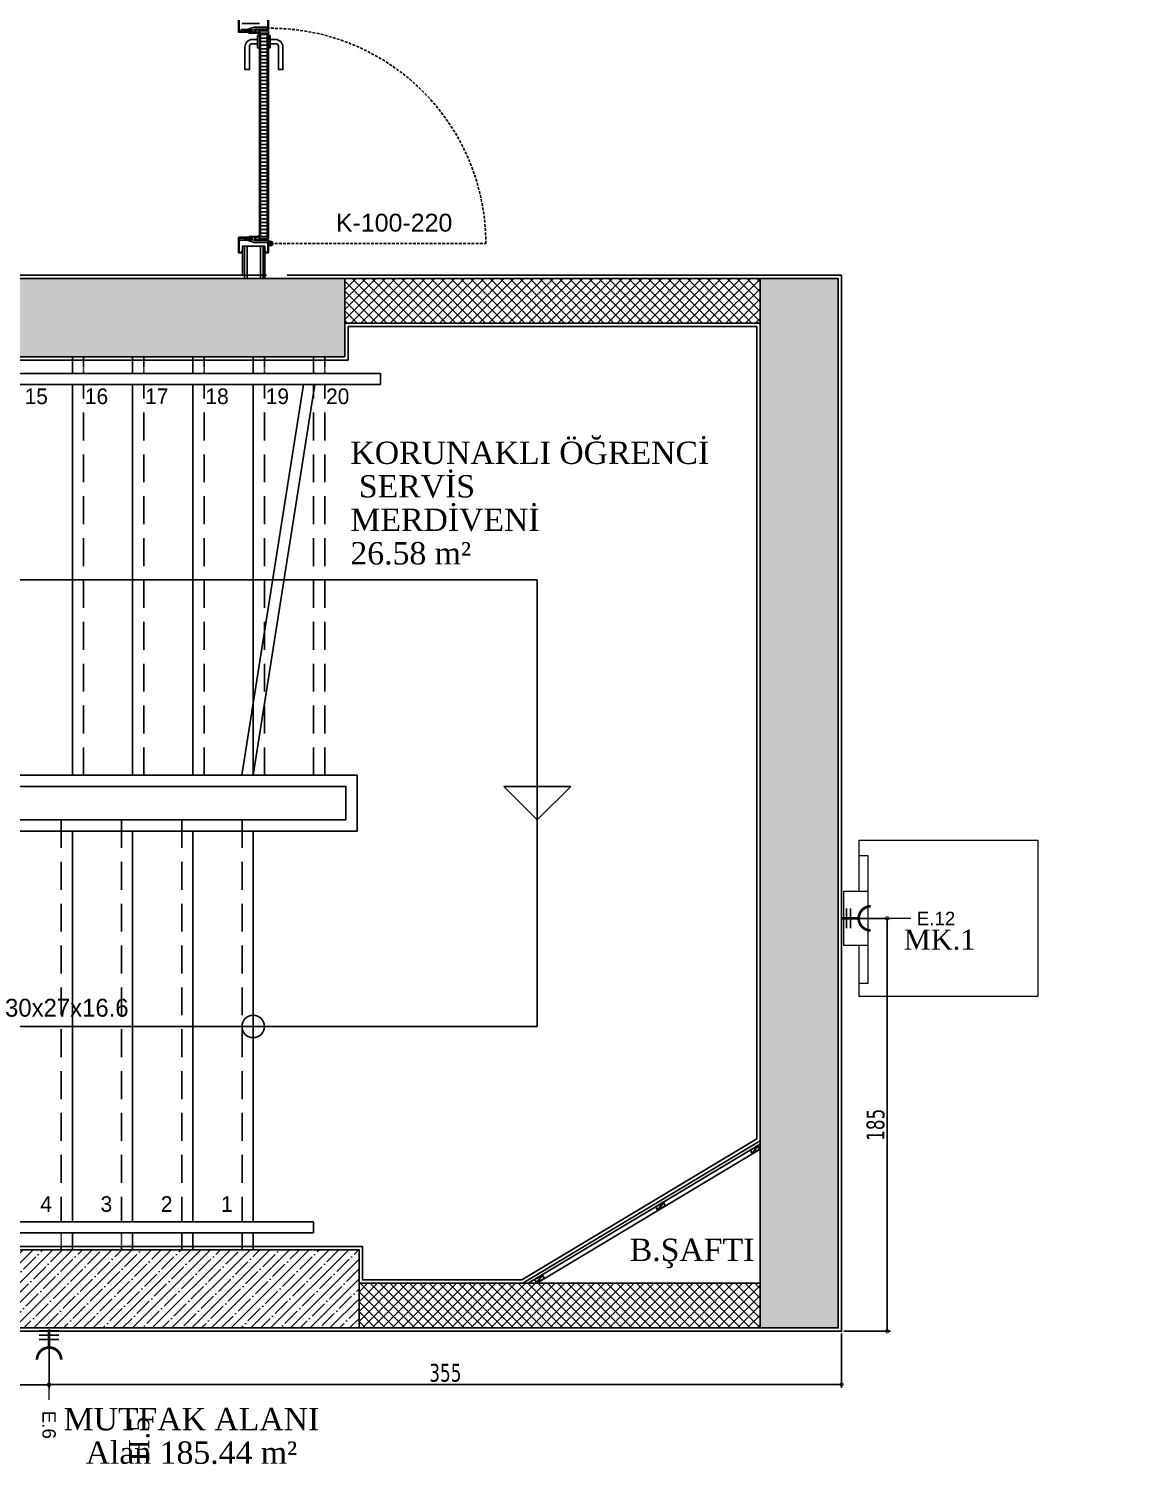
# Model space of a CAD drawing. Header units: millimetres. Extents: x -29311 to -3405, y 28913 to 42880.
# Drawn here: x -6712 to -6211, y 39787 to 40430 of the extents above; entities that cross this region are included whole.
import ezdxf
from ezdxf.enums import TextEntityAlignment as Align

# ---------------------------------------------------------------- set-up
doc = ezdxf.new("R2010")
doc.units = ezdxf.units.MM
doc.linetypes.add('HIDDEN', pattern=[0.375, 0.25, -0.125])
doc.linetypes.add('HIDDEN2', pattern=[0.1875, 0.125, -0.0625])
for name, color, linetype in [('A-BA', 1, 'Continuous'), ('A-DUVAR', 53, 'Continuous'), ('A-DUVAR-ALCIPAN', 9, 'Continuous'), ('A-DUVAR-ALCIPAN-CELIK', 144, 'Continuous'), ('A-DUVAR-TARAMA', 251, 'Continuous'), ('A-KAPI-AHSAP', 245, 'Continuous'), ('A-KAPI-AKSESUAR', 206, 'Continuous'), ('A-KAPI-METAL', 84, 'Continuous'), ('A-KAPI-PROFIL', 206, 'Continuous'), ('A-KORKULUK-KUPESTE', 206, 'Continuous'), ('A-MERDIVEN', 125, 'Continuous'), ('A-SIVA-ALCIPAN', 247, 'Continuous'), ('A-SIVA-IC', 97, 'Continuous'), ('A-TEFRIS', 251, 'Continuous'), ('A-YAZI', 136, 'Continuous'), ('level', 10, 'Continuous'), ('symbol', 8, 'Continuous'), ('trace_down', 8, 'HIDDEN2'), ('yazı2', 9, 'Continuous')]:
    doc.layers.add(name, color=color, linetype=linetype)
for name, color, linetype, lineweight in [('BA_wall_gyps', 45, 'Continuous', 9), ('gor-0.05', 63, 'Continuous', 5), ('tarama-betonarme', 252, 'Continuous', 13), ('TES_ELK', 230, 'Continuous', 25), ('TES_SU', 150, 'Continuous', 25)]:
    doc.layers.add(name, color=color, linetype=linetype, lineweight=lineweight)
doc.styles.add('antet', font='arial.ttf', dxfattribs={"oblique": 15, "height": 2.75})
doc.styles.add('Dimension Text', font='tahoma.ttf', dxfattribs={"width": 0.8})
doc.styles.add('HA_SMART', font='')
doc.styles.add('ROMANS', font='romans')
doc.styles.get("Standard").update_dxf_attribs({"font": 'arial.ttf'})
doc.styles.add('TESNO', font='romandtw.shx', dxfattribs={"height": 0.8})
doc.styles.add('YAZ', font='times.ttf', dxfattribs={"height": 0.12})
doc.styles.add('YAZ-50', font='times.ttf', dxfattribs={"width": 0.9})
doc.styles.get('HA_SMART').set_extended_font_data('Sakkal Majalla')
doc.dimstyles.new('AYG-OLCU 1 to 2', dxfattribs={"dimtxt": 4, "dimasz": 3, "dimexe": 1.5, "dimexo": 1, "dimgap": 1, "dimtad": 1, "dimdec": 0, "dimdsep": 46, "dimtxsty": 'Dimension Text', "dimblk": 'DOTSMALL', "dimcen": 0, "dimclrd": 256, "dimclre": 256, "dimclrt": 256, "dimadec": 0, "dimazin": 0, "dimtfac": 1, "dimtdec": 0, "dimtofl": 0, "dimtmove": 1, "dimatfit": 3, "dimfxl": 1, "dimarcsym": 0})
pattern_1 = [(45, (-57572.966, 54657.0166), (-4.4194174, 4.4194174), []), (45, (-57568.547, 54657.0166), (-4.4194174, 4.4194174), [7.8125, -1.5625, 0, -1.5625])]

# ---------------------------------------------------------------- blocks, each defined once
blk = doc.blocks.new('oking')
at = {"layer": 'symbol'}
for p, q in [((99299.11, 28222.37), (99299.11, 28192.37)), ((99299.11, 28222.37), (99314.11, 28207.37)), ((99314.11, 28207.37), (99299.11, 28192.37))]:
    blk.add_line(p, q, dxfattribs=at)
blk = doc.blocks.new('3r3')
at = {"layer": 'A-KORKULUK-KUPESTE'}
for p, q in [((1381, 223.75), (1381, 228.75)), ((1381, 223.75), (1166, 223.75)), ((1351, -151.25), (1051, -151.25))]:
    blk.add_line(p, q, dxfattribs=at)
for points in [[(1081, 228.75), (1381, 228.75)], [(1081, 223.75), (1381, 223.75)], [(1051, -151.25), (1351, -151.25)], [(1351, -151.25), (1351, -156.25)], [(1051, -156.25), (1351, -156.25)]]:
    blk.add_lwpolyline(points, dxfattribs=at)
for points in [[(1061.5, 23.75), (1370.5, 23.75), (1370.5, 48.75), (1061.5, 48.75)], [(1066.5, 28.75), (1365.5, 28.75), (1365.5, 43.75), (1066.5, 43.75)]]:
    blk.add_lwpolyline(points, close=True, dxfattribs=at)
at = {"layer": 'A-MERDIVEN'}
for p, q in [((1243, 48.75), (1243, 223.75)), ((1270, 48.75), (1270, 223.75)), ((1297, 48.75), (1297, 223.75)), ((1324, 48.75), (1324, 223.75)), ((1243, 23.75), (1243, -151.25)), ((1270, 23.75), (1270, -151.25)), ((1297, 23.75), (1297, -151.25)), ((1324, 23.75), (1324, -151.25)), ((1243, -156.25), (1243, -163.75)), ((1270, -156.25), (1270, -163.75)), ((1297, -156.25), (1297, -163.75)), ((1324, -156.25), (1324, -163.75))]:
    blk.add_line(p, q, dxfattribs=at)
at = {"layer": 'symbol'}
for p, q in [((1318.87, 48.75), (1346.45, 223.75)), ((1324, 48.75), (1351.57, 223.75)), ((1451.19, 136.25), (980.5, 136.25)), ((1451.19, -63.75), (1451.19, 136.25)), ((1451.19, -63.75), (980.5, -63.75))]:
    blk.add_line(p, q, dxfattribs=at)
blk.add_circle((1324, -63.75), 5, dxfattribs=at)
at = {"layer": 'trace_down', "ltscale": 100}
for p, q in [((1243, 228.75), (1243, 236.25)), ((1270, 228.75), (1270, 236.25)), ((1297, 228.75), (1297, 236.25)), ((1324, 228.75), (1324, 236.25)), ((1351, 228.75), (1351, 236.25)), ((1248, 48.75), (1248, 223.75)), ((1275, 48.75), (1275, 223.75)), ((1302, 48.75), (1302, 223.75)), ((1329, 48.75), (1329, 223.75)), ((1351, 48.75), (1351, 223.75)), ((1356, 48.75), (1356, 223.75)), ((1238, 28.75), (1238, -151.25)), ((1265, 28.75), (1265, -151.25)), ((1292, 28.75), (1292, -151.25)), ((1319, 28.75), (1319, -151.25)), ((1292, -156.25), (1292, -163.75)), ((1319, -156.25), (1319, -163.75))]:
    blk.add_line(p, q, dxfattribs=at)
at = {"layer": 'trace_down'}
for p, q in [((1248, 228.75), (1248, 236.25)), ((1275, 228.75), (1275, 236.25)), ((1302, 228.75), (1302, 236.25)), ((1329, 228.75), (1329, 236.25)), ((1356, 228.75), (1356, 236.25)), ((1238, -156.25), (1238, -163.75)), ((1265, -156.25), (1265, -163.75))]:
    blk.add_line(p, q, dxfattribs=at)
at = {"layer": 'symbol', "xscale": -1, "rotation": 90}
blk.add_blockref('oking', (29658.56, 99342.86), dxfattribs=at)
at = {"layer": 'yazı2', "attachment_point": 3, "style": 'HA_SMART'}
for s, insert, char_height, width in [('15', (1232.03, 222.03), 7, 10.5859), ('16', (1259.03, 222.03), 7, 10.5859), ('17', (1286.03, 222.03), 7, 10.5859), ('18', (1313.03, 222.03), 7, 10.5859), ('19', (1340.03, 222.03), 7, 10.5859), ('20', (1367.03, 222.03), 7, 10.5859), ('30x27x16.6', (1268.18, -51.35), 8, 63.7114), ('4', (1233.84, -139.77), 7, 10.5859), ('3', (1260.84, -139.77), 7, 10.5859), ('2', (1287.84, -139.77), 7, 10.5859), ('1', (1314.84, -139.77), 7, 10.5859)]:
    blk.add_mtext(s, dxfattribs=dict(at, insert=insert, char_height=char_height, width=width))
blk = doc.blocks.new('2040')
at = {"layer": 'A-DUVAR-ALCIPAN-CELIK'}
for points in [[(85602.63, 5477.89), (85600.63, 5477.89), (85600.63, 5481.89), (85602.63, 5481.89)], [(85602.48, 5478.04), (85600.78, 5478.04), (85600.78, 5481.74), (85602.48, 5481.74)]]:
    blk.add_lwpolyline(points, close=True, dxfattribs=at)
at = {"layer": 'A-DUVAR-ALCIPAN-CELIK', "lineweight": 30}
blk.add_lwpolyline([(85600.78, 5481.74), (85602.48, 5478.04)], dxfattribs=at)
blk = doc.blocks.new('A$C1989330F')
at = {"layer": 'A-KAPI-AKSESUAR'}
blk.add_lwpolyline([(27.5, 0), (-27.5, 0), (-27.5, -8), (27.5, -8)], close=True, dxfattribs=at)
blk.add_lwpolyline([(-125, -45), (-20, -45, 0.414214), (-10, -35), (-10, -8), (10, -8), (10, -32, -0.414214), (-23, -65), (-125, -65)], format="xyb", close=True, dxfattribs=at)
blk = doc.blocks.new('*U50')
at = {"ltscale": 12}
h = blk.add_hatch(dxfattribs=at)
h.set_pattern_fill('ANSI31', color=8, scale=5, angle=45)
h.set_pattern_definition([(90, (-1.915, 20), (-15.875, 3e-15), [])])
h.paths.add_polyline_path([(954.1, -130), (44, -130), (44, -160), (954.1, -160)])
at = {"color": 8, "linetype": 'HIDDEN', "ltscale": 50}
blk.add_lwpolyline([(12, -175), (12, -1139.1, 0.417281), (976.1, -164.9)], format="xyb", dxfattribs=at)
at = {"layer": 'A-KAPI-AHSAP'}
for points in [[(44, -165), (34, -165), (34, -148), (34, -148), (34, -125), (44, -125), (44, -165)], [(44, -125), (954.1, -125)], [(954.1, -165), (954.1, -125), (964.1, -125), (964.1, -165), (964.1, -165), (964.1, -165), (954.1, -165)], [(954.1, -165), (44, -165)]]:
    blk.add_lwpolyline(points, dxfattribs=at)
blk.add_lwpolyline([(954.1, -130), (44, -130), (44, -160), (954.1, -160)], close=True, dxfattribs=at)
at = {"layer": 'A-KAPI-AKSESUAR'}
for radius in [10, 5, 4]:
    blk.add_circle((12, -175), radius, dxfattribs=at)
at = {"layer": 'A-KAPI-METAL'}
for points in [[(-29, -32), (39, -32, -0.414214), (40, -33), (40, -95.9), (38, -95.9), (38, -34.5, 0.414214), (37.5, -34), (-27.5, -34, 0.414214), (-28, -34.5), (-28, -46, 0.414214), (-27.5, -46.5), (-20, -46.5), (-20, -48.5), (-29, -48.5, -0.414214), (-30, -47.5), (-30, -33, -0.414214)], [(1027.1, -32), (959.1, -32, 0.414214), (958.1, -33), (958.1, -95.9), (960.1, -95.9), (960.1, -34.5, -0.414214), (960.6, -34), (1025.6, -34, -0.414214), (1026.1, -34.5), (1026.1, -46, -0.414214), (1025.6, -46.5), (1018.1, -46.5), (1018.1, -48.5), (1027.1, -48.5, 0.414214), (1028.1, -47.5), (1028.1, -33, 0.414214)], [(-30, -151, -0.414214), (-29, -150), (-20, -150), (-20, -152), (-27.5, -152, 0.414214), (-28, -152.5), (-28, -162.5, 0.414214), (-27.5, -163), (26.5, -163, 0.414214), (27, -162.5), (27, -105, -0.414214), (28.2, -104), (41, -104, -0.414154), (42, -105), (42, -119.5), (42, -93.4), (42, -79.3), (42, -93.4), (40, -93.4), (40, -79.3, -1), (44, -79.3), (44, -119.8, -0.934642), (40, -119.5), (40, -106.5, 0.414214), (39.5, -106), (29.5, -106, 0.414214), (29, -106.5), (29, -164, -0.414214), (28, -165), (-29, -165, -0.414214), (-30, -164)], [(1028.1, -151, 0.414214), (1027.1, -150), (1018.1, -150), (1018.1, -152), (1025.6, -152, -0.414214), (1026.1, -152.5), (1026.1, -162.5, -0.414214), (1025.6, -163), (971.6, -163, -0.414214), (971.1, -162.5), (971.1, -104, 0.414214), (969.8, -103), (957.1, -103, 0.414154), (956.1, -104), (956.1, -119.5), (956.1, -93.4), (956.1, -79.3), (956.1, -93.4), (958.1, -93.4), (958.1, -79.3, 1), (954.1, -79.3), (954.1, -119.8, 0.938583), (958.1, -119.5), (958.1, -105.5, -0.414214), (958.6, -105), (968.5, -105, -0.414214), (969.1, -105.5), (969.1, -164, 0.414214), (970.1, -165), (1027.1, -165, 0.414214), (1028.1, -164)]]:
    blk.add_lwpolyline(points, format="xyb", close=True, dxfattribs=at)
at = {"layer": 'A-KAPI-PROFIL'}
for points in [[(16.5, -100.9), (27.5, -70.4), (27.5, -36.5), (37.5, -36.5), (37.5, -72.2), (25.9, -104.3), (25.9, -163), (16.5, -163)], [(981.6, -100.9), (970.6, -70.4), (970.6, -43.8), (960.6, -43.8), (960.6, -72.2), (972.2, -104.3), (972.2, -163), (981.6, -163)]]:
    blk.add_lwpolyline(points, close=True, dxfattribs=at)
for points in [[(36.5, -36.8), (37.5, -36.8), (37.5, -52.5), (29.6, -66.1), (29.6, -89.8), (36.6, -89.8), (36.6, -90.8), (28.6, -90.8), (28.6, -65.8), (36.5, -52.2), (36.5, -36.8)], [(961.6, -36.8), (960.6, -36.8), (960.6, -52.5), (968.5, -66.1), (968.5, -89.8), (961.5, -89.8), (961.5, -90.8), (969.5, -90.8), (969.5, -65.8), (961.6, -52.2), (961.6, -36.8)]]:
    blk.add_lwpolyline(points, dxfattribs=at)
at = {"layer": 'A-KAPI-PROFIL', "color": 8}
for points in [[(39.7, -111.2, 0.414214), (37.7, -109.2), (31.3, -109.2, 0.414214), (29.3, -111.2), (29.3, -122, 0.414214), (31.3, -124), (45.3, -124, 0.414214), (46.3, -123), (46.3, -120, 1), (44.3, -120), (44.3, -121.5), (39.7, -121.5)], [(968.8, -111.2, 0.414214), (966.8, -109.2), (960.4, -109.2, 0.414214), (958.4, -111.2), (958.4, -121.5), (953.8, -121.5), (953.8, -120, 1), (951.8, -120), (951.8, -123, 0.414214), (952.8, -124), (964.1, -124), (966.8, -124, 0.414214), (968.8, -122)]]:
    blk.add_lwpolyline(points, format="xyb", close=True, dxfattribs=at)
at = {"layer": 'DEFPOINTS', "linetype": 'ByBlock', "ltscale": 12}
for p, q in [((0, -48.5), (0, -150)), ((998.1, -48.5), (998.1, -125))]:
    blk.add_line(p, q, dxfattribs=at)
at = {"ltscale": 12, "xscale": -1, "rotation": 180}
blk.add_blockref('A$C1989330F', (916, -125), dxfattribs=at)
at = {"ltscale": 12}
blk.add_blockref('A$C1989330F', (916, -165), dxfattribs=at)
blk = doc.blocks.new('TRİ')
at = {"layer": 'TES_ELK', "linetype": 'Continuous', "elevation": 0}
for points, const_width in [([(103678.02, 9073.39), (103678.02, 9082.39)], 0.75), ([(103680.02, 9073.39), (103680.02, 9082.39)], 0.75), ([(103681.89, 9073.39), (103681.89, 9082.39)], 0.75), ([(103685.51, 9077.89), (103677.39, 9077.89)], 1.2)]:
    blk.add_lwpolyline(points, dxfattribs=dict(at, const_width=const_width))
at = {"layer": 'TES_ELK', "linetype": 'Continuous', "const_width": 1.2, "elevation": 0}
blk.add_lwpolyline([(103690.93, 9072.48), (103690.93, 9072.48, -1), (103690.93, 9083.31)], format="xyb", dxfattribs=at)
at = {"layer": 'TES_ELK', "lineweight": 15, "elevation": 0}
blk.add_lwpolyline([(103708.89, 9077.89), (103690.14, 9077.89)], dxfattribs=at)
at = {"layer": 'TES_ELK', "linetype": 'Continuous', "style": 'TESNO', "width": 0.7}
blk.add_attdef('ENO', text='', height=6, rotation=180, dxfattribs=at).set_placement((103720.14, 9077.89, 0.75), align=Align.MIDDLE)
blk = doc.blocks.new('_DotSmall')
at = {"color": 0, "linetype": 'ByBlock', "const_width": 0.5}
blk.add_lwpolyline([(-0.0625, 0, 1), (0.0625, 0, 1)], format="xyb", close=True, dxfattribs=at)
blk = doc.blocks.new('*D383')
at = {"layer": 'DEFPOINTS', "color": 0, "transparency": 16777216}
for p in [(-6702.82, 39847.08), (-6347.91, 39846.27), (-6347.91, 39822.42)]:
    blk.add_point(p, dxfattribs=at)
at = {"layer": 'TES_ELK', "lineweight": -2, "transparency": 16777216}
for p, q in [((-6702.82, 39846.08), (-6702.82, 39820.92)), ((-6347.91, 39845.27), (-6347.91, 39820.92)), ((-6702.82, 39822.42), (-6347.91, 39822.42))]:
    blk.add_line(p, q, dxfattribs=at)
at = {"layer": 'TES_ELK', "lineweight": -2, "transparency": 16777216, "xscale": 3, "yscale": 3, "zscale": 3, "rotation": 180}
blk.add_blockref('_DotSmall', (-6702.82, 39822.42), dxfattribs=at)
at = {"layer": 'TES_ELK', "lineweight": -2, "transparency": 16777216, "xscale": 3, "yscale": 3, "zscale": 3}
blk.add_blockref('_DotSmall', (-6347.91, 39822.42), dxfattribs=at)
at = {"layer": 'TES_ELK', "transparency": 16777216, "insert": (-6525.37, 39827.59), "char_height": 8, "attachment_point": 5, "style": 'Dimension Text'}
blk.add_mtext('355', dxfattribs=at)
blk = doc.blocks.new('*D384')
at = {"layer": 'DEFPOINTS', "color": 0, "transparency": 16777216}
for p in [(-6941.41, 39846.27), (-6702.82, 39847.08), (-6941.41, 39822.24)]:
    blk.add_point(p, dxfattribs=at)
at = {"layer": 'TES_ELK', "lineweight": -2, "transparency": 16777216}
for p, q in [((-6941.41, 39845.27), (-6941.41, 39820.74)), ((-6702.82, 39846.08), (-6702.82, 39820.74)), ((-6702.82, 39822.24), (-6941.41, 39822.24))]:
    blk.add_line(p, q, dxfattribs=at)
at = {"layer": 'TES_ELK', "lineweight": -2, "transparency": 16777216, "xscale": 3, "yscale": 3, "zscale": 3, "rotation": 180}
blk.add_blockref('_DotSmall', (-6941.41, 39822.24), dxfattribs=at)
at = {"layer": 'TES_ELK', "lineweight": -2, "transparency": 16777216, "xscale": 3, "yscale": 3, "zscale": 3}
blk.add_blockref('_DotSmall', (-6702.82, 39822.24), dxfattribs=at)
at = {"layer": 'TES_ELK', "transparency": 16777216, "insert": (-6822.12, 39827.4), "char_height": 8, "attachment_point": 5, "style": 'Dimension Text'}
blk.add_mtext('239', dxfattribs=at)
blk = doc.blocks.new('1AS-BW150')
at = {"layer": 'gor-0.05', "color": 0}
blk.add_lwpolyline([(23, 7), (23, -4), (47, -4), (47, 7)], close=True, dxfattribs=at)
for points in [[(47, 0), (70, 0), (70, -80), (0, -80), (0, 0), (23, 0)], [(6, 0), (6, -4), (23, -4)], [(47, -4), (63, -4), (63, 0)]]:
    blk.add_lwpolyline(points, dxfattribs=at)
at = {"layer": 'gor-0.05', "linetype": 'Continuous', "style": 'ROMANS', "width": 0.8}
blk.add_attdef('NO', text='', height=10, dxfattribs=at).set_placement((36.67, -68), align=Align.MIDDLE)
blk = doc.blocks.new('MONO')
at = {"layer": 'TES_ELK', "linetype": 'Continuous'}
for points, const_width in [([(170607.8, 1196.6), (170499.5, 1196.6)], 16), ([(170534.5, 1136.6), (170534.5, 1256.6)], 10), ([(170559.5, 1136.6), (170559.5, 1256.6)], 10)]:
    blk.add_lwpolyline(points, dxfattribs=dict(at, const_width=const_width))
at = {"layer": 'TES_ELK', "linetype": 'Continuous', "const_width": 16}
blk.add_lwpolyline([(170680, 1124.4), (170680, 1124.4, -1), (170680, 1268.8)], format="xyb", dxfattribs=at)
at = {"layer": 'TES_ELK', "lineweight": 15}
blk.add_lwpolyline([(170919.5, 1196.6), (170669.5, 1196.6)], dxfattribs=at)
at = {"layer": 'TES_ELK', "linetype": 'Continuous', "style": 'TESNO', "width": 0.7}
blk.add_attdef('ENO', text='', height=80, rotation=180, dxfattribs=at).set_placement((171069.5, 1196.6, 10), align=Align.MIDDLE)
blk = doc.blocks.new('*D506')
at = {"layer": 'DEFPOINTS', "color": 0, "transparency": 16777216}
for p in [(-6347.02, 40031.19), (-6347.91, 39846.27), (-6327.48, 39846.27)]:
    blk.add_point(p, dxfattribs=at)
at = {"layer": 'TES_ELK', "lineweight": -2, "transparency": 16777216}
for p, q in [((-6346.02, 40031.19), (-6325.98, 40031.19)), ((-6327.48, 40031.19), (-6327.48, 39846.27)), ((-6346.91, 39846.27), (-6325.98, 39846.27))]:
    blk.add_line(p, q, dxfattribs=at)
at = {"layer": 'TES_ELK', "lineweight": -2, "transparency": 16777216, "xscale": 3, "yscale": 3, "zscale": 3}
for p, rotation in [((-6327.48, 40031.19), 90), ((-6327.48, 39846.27), 270)]:
    blk.add_blockref('_DotSmall', p, dxfattribs=dict(at, rotation=rotation))
at = {"layer": 'TES_ELK', "transparency": 16777216, "insert": (-6332.66, 39938.73), "char_height": 8, "attachment_point": 5, "rotation": 90, "style": 'Dimension Text'}
blk.add_mtext('185', dxfattribs=at)

msp = doc.modelspace()

# ---------------------------------------------------------------- hatches: boundary and pattern name
at = {"layer": 'A-DUVAR-TARAMA'}
h = msp.add_hatch(dxfattribs=at)
h.set_pattern_fill('ANSI37', color=256, scale=25, style=0)
h.set_pattern_definition([(45, (-57572.9662, 58858.546), (-2.2097087, 2.2097087), []), (135, (-57572.9662, 58858.546), (-2.2097087, -2.2097087), [])])
h.paths.add_polyline_path([(-6570.41, 40297.77), (-6384.41, 40297.77), (-6384.41, 40317.77), (-6570.41, 40317.77)])
h.paths.add_polyline_path([(-6564.03, 39847.77), (-6384.41, 39847.77), (-6384.41, 39867.77), (-6564.03, 39867.77)])
at = {"layer": 'tarama-betonarme'}
h = msp.add_hatch(dxfattribs=at)
h.set_pattern_fill('ANSI35', color=256, scale=25, style=0)
h.set_pattern_definition(pattern_1)
h.paths.add_polyline_path([(-6874.41, 40282.77), (-6570.41, 40282.77), (-6570.41, 40317.77), (-6874.41, 40317.77)])
h.paths.add_polyline_path([(-6384.41, 39847.77), (-6349.41, 39847.77), (-6349.41, 40317.77), (-6384.41, 40317.77)])
h.paths.add_polyline_path([(-5962.14, 40362.77), (-5882.14, 40362.77), (-5882.14, 40282.77), (-5962.14, 40282.77)])
h.paths.add_polyline_path([(-5962.14, 39927.77), (-5882.14, 39927.77), (-5882.14, 39847.77), (-5962.14, 39847.77)])
h.paths.add_polyline_path([(-6677.64, 41178.15), (-6597.64, 41178.15), (-6597.64, 41098.15), (-6677.64, 41098.15)])
h = msp.add_hatch(dxfattribs=at)
h.set_pattern_fill('ANSI35', color=256, scale=25, style=0)
h.set_pattern_definition(pattern_1)
h.paths.add_polyline_path([(-6564.03, 39847.77), (-6564.03, 39882.77), (-6874.41, 39882.77), (-6874.41, 39847.77)])

# ---------------------------------------------------------------- linework, layer by layer
at = {"layer": 'A-BA'}
msp.add_lwpolyline([(-6874.41, 40282.77), (-6570.41, 40282.77), (-6570.41, 40317.77), (-6874.41, 40317.77)], close=True, dxfattribs=at)
for points in [[(-6384.41, 39847.77), (-6349.41, 39847.77), (-6349.41, 40317.77), (-6384.41, 40317.77), (-6384.41, 39847.77)], [(-6564.03, 39847.77), (-6564.03, 39882.77), (-6874.41, 39882.77), (-6874.41, 39847.77), (-6564.03, 39847.77)]]:
    msp.add_lwpolyline(points, dxfattribs=at)
at = {"layer": 'A-DUVAR'}
for points in [[(-6570.41, 40297.77), (-6384.41, 40297.77), (-6384.41, 40317.77), (-6570.41, 40317.77), (-6570.41, 40297.77)], [(-6564.03, 39847.77), (-6384.41, 39847.77), (-6384.41, 39867.77), (-6564.03, 39867.77), (-6564.03, 39847.77)]]:
    msp.add_lwpolyline(points, dxfattribs=at)
at = {"layer": 'A-DUVAR-ALCIPAN'}
for p, q in [((-6615.39, 40317.77), (-6615.39, 40332.27)), ((-6614.14, 40317.77), (-6614.14, 40332.27)), ((-6608.14, 40317.77), (-6608.14, 40332.27)), ((-6606.89, 40317.77), (-6606.89, 40332.27))]:
    msp.add_line(p, q, dxfattribs=at)
for points in [[(-6490.73, 39867.77), (-6384.41, 39931.56)], [(-6488.3, 39867.77), (-6384.41, 39930.1)], [(-6484.41, 39867.77), (-6384.41, 39927.77), (-6384.41, 39867.77), (-6484.41, 39867.77)]]:
    msp.add_lwpolyline(points, dxfattribs=at)
at = {"layer": 'A-DUVAR-ALCIPAN-CELIK'}
msp.add_lwpolyline([(-6484.41, 39867.77), (-6384.41, 39927.77)], dxfattribs=at)
at = {"layer": 'A-SIVA-ALCIPAN'}
for p, q in [((-6616.14, 40319.27), (-6616.14, 40332.27)), ((-6606.14, 40317.77), (-6606.14, 40332.27)), ((-6606.14, 40332.27), (-6606.14, 40317.77))]:
    msp.add_line(p, q, dxfattribs=at)
at = {"layer": 'A-SIVA-IC'}
for points in [[(-6616.14, 40332.27), (-6606.14, 40332.27)], [(-6605.39, 40319.27), (-7104.41, 40319.27)], [(-6596.14, 40319.27), (-6347.91, 40319.27), (-6347.91, 39846.27), (-7101.41, 39846.27)], [(-6568.91, 40296.27), (-6568.91, 40281.27), (-6875.91, 40281.27), (-6875.91, 40301.27), (-7026.91, 40301.27), (-7026.91, 39995.57)], [(-6385.91, 40296.27), (-6385.91, 39932.41), (-6491.14, 39869.27), (-6562.53, 39869.27), (-6562.53, 39884.27), (-6875.91, 39884.27), (-6875.91, 39864.27)], [(-6568.91, 40296.27), (-6385.91, 40296.27)]]:
    msp.add_lwpolyline(points, dxfattribs=at)

# ---------------------------------------------------------------- block references
at = {"layer": 'A-DUVAR-ALCIPAN-CELIK', "rotation": 300.9637565320752}
for p in [(-55127.28, 110511.01), (-55169.61, 110485.62), (-55223.85, 110453.07)]:
    msp.add_blockref('2040', p, dxfattribs=at)
at = {"layer": 'A-KAPI-AHSAP', "xscale": 0.1, "yscale": 0.1, "zscale": 0.1, "rotation": 90}
msp.add_blockref('*U50', (-6621.14, 40332.27), dxfattribs=at)
at = {"layer": 'A-MERDIVEN'}
msp.add_blockref('3r3', (-7935.41, 40046.52), dxfattribs=at)
at = {"layer": 'A-TEFRIS'}
for rotation in [89.99999999999999, 90]:
    msp.add_blockref('1AS-BW150', (-6340.02, 39996.19), dxfattribs=dict(at, rotation=rotation))
at = {"layer": 'BA_wall_gyps', "color": 2}
ref = msp.add_blockref('MONO', (-19135.83, 39941.45), dxfattribs=dict(at, xscale=0.075, yscale=0.075, zscale=0.075))
ref.add_attrib('ENO', 'E.12', dxfattribs={"layer": 'TES_ELK', "color": 1, "linetype": 'Continuous', "height": 6, "rotation": 180, "style": 'antet', "text_generation_flag": 6}).set_placement((-6305.61, 40031.19, 0.75), align=Align.MIDDLE)
at = {"layer": 'TES_SU'}
ref = msp.add_blockref('TRİ', (-15780.72, 143524.48, 0), dxfattribs=dict(at, rotation=270))
ref.add_attrib('ENO', 'E.6', dxfattribs={"layer": 'TES_ELK', "linetype": 'Continuous', "height": 6, "rotation": 90, "text_generation_flag": 6}).set_placement((-6702.82, 39804.33, 0.75), align=Align.MIDDLE)

# ---------------------------------------------------------------- texts
at = {"layer": 'A-YAZI', "color": 7, "style": 'YAZ-50'}
msp.add_text('MK.1', height=9, dxfattribs=at).set_placement((-6304, 40017.19), align=Align.CENTER)
at = {"layer": 'A-YAZI', "style": 'YAZ-50'}
for s, p in [('MUTFAK ALANI', (-6639.09, 39801.89)), ('Alan 185.44 m²', (-6639.09, 39786.89))]:
    msp.add_text(s, height=10, dxfattribs=at).set_placement(p, align=Align.CENTER)
at = {"layer": 'A-YAZI', "color": 7, "style": 'YAZ-50'}
msp.add_text('H.5', height=9, rotation=90, dxfattribs=at).set_placement((-6657.99, 39797.99), align=Align.CENTER)
at = {"layer": 'A-YAZI', "char_height": 10, "width": 175.9417, "attachment_point": 1, "line_spacing_factor": 0.9, "style": 'YAZ'}
for s, insert in [('KORUNAKLI ÖĞRENCİ\\P SERVİS \\PMERDİVENİ\\P26.58 m²', (-6567.88, 40244.74)), ('B.ŞAFTI', (-6442.77, 39887.74))]:
    msp.add_mtext(s, dxfattribs=dict(at, insert=insert))
at = {"layer": 'level', "insert": (-6522.22, 40346.82), "char_height": 8, "width": 13.9869, "attachment_point": 3}
msp.add_mtext('K-100-220', dxfattribs=at)

# ---------------------------------------------------------------- dimensions: what is measured, and where the dimension line sits
at = {"layer": 'TES_ELK'}
dim = msp.add_linear_dim(base=(-6327.48, 39846.27), p1=(-6347.02, 40031.19), p2=(-6347.91, 39846.27), angle=270, dimstyle='AYG-OLCU 1 to 2', override={"dimtxt": 8, "dimfxl": 30, "dimfxlon": 1}, dxfattribs=at)
dim.commit()
dim.dimension.update_dxf_attribs({"geometry": '*D506', "text_midpoint": (-6332.66, 39938.73)})
for base, p2, picture, middle in [((-6941.41, 39822.24), (-6941.41, 39846.27), '*D384', (-6822.12, 39827.4)), ((-6347.91, 39822.42), (-6347.91, 39846.27), '*D383', (-6525.37, 39827.59))]:
    dim = msp.add_linear_dim(base=base, p1=(-6702.82, 39847.08), p2=p2, dimstyle='AYG-OLCU 1 to 2', override={"dimtxt": 8, "dimfxl": 30, "dimfxlon": 1}, dxfattribs=at)
    dim.commit()
    dim.dimension.update_dxf_attribs({"geometry": picture, "text_midpoint": middle})

doc.saveas('drawing.dxf')
